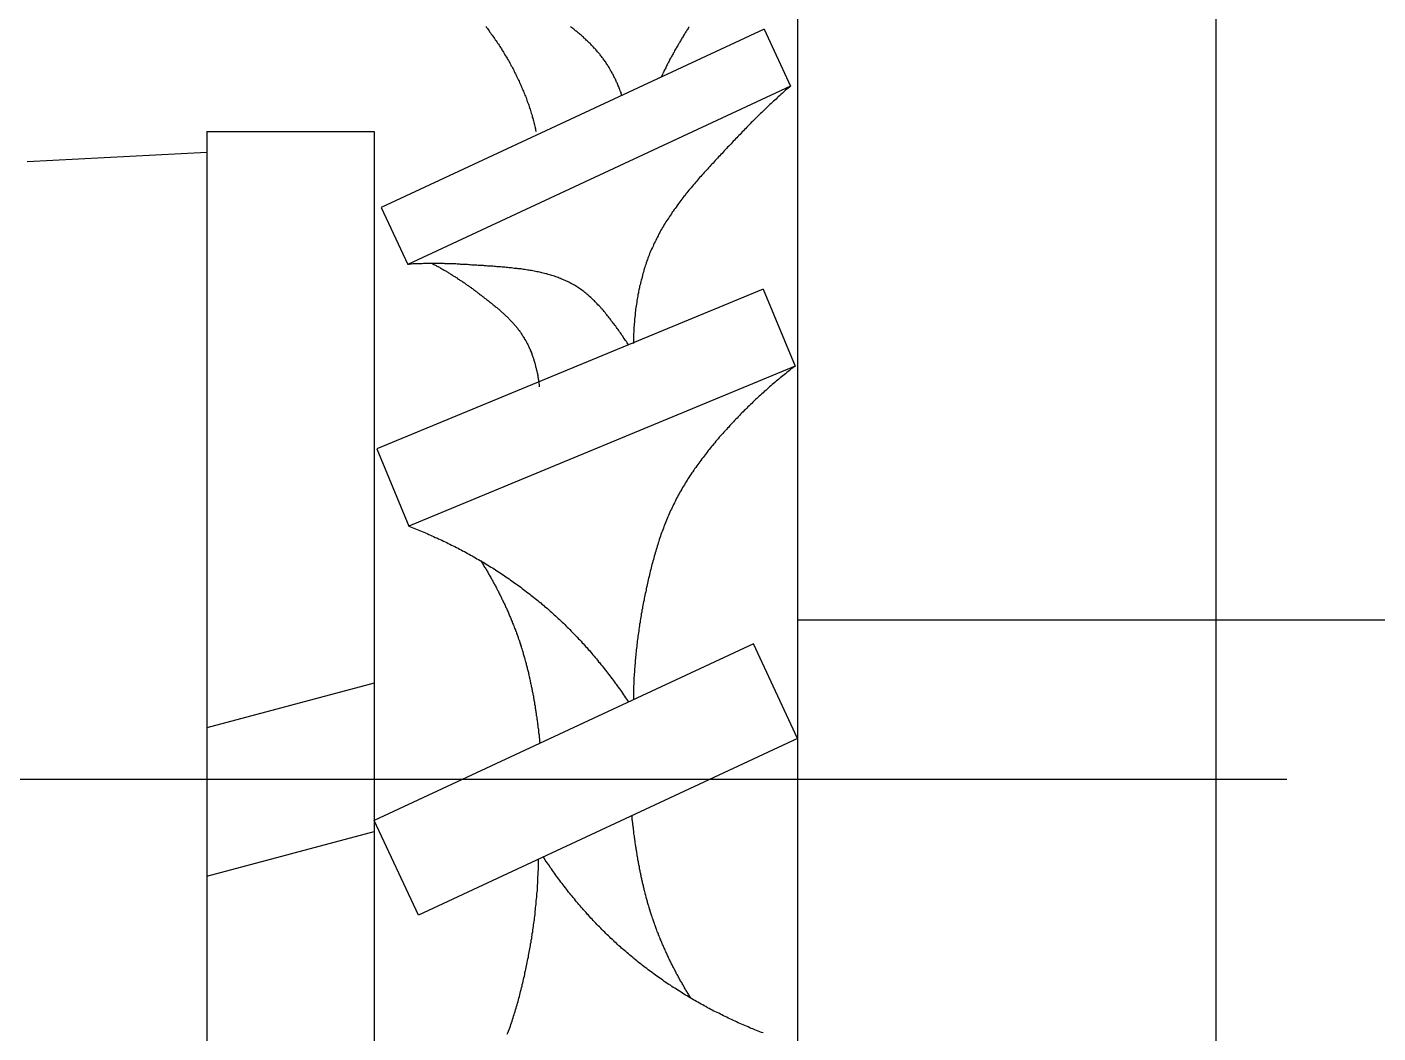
# Model space of a CAD drawing. Extents: x -613 to 599, y 141 to 558.
# Drawn here: x -441.46 to -435, y 352.35 to 357.16 of the extents above; entities that cross this region are included whole.
import ezdxf

# ---------------------------------------------------------------- set-up
doc = ezdxf.new("R2010")
doc.units = 0
doc.linetypes.add('CENTER', pattern=[12, 7.5, -1.5, 1.5, -1.5])
doc.linetypes.add('CONTINOUS', pattern=[0])
doc.layers.get('0').update_dxf_attribs({"linetype": 'CONTINUOUS'})
doc.layers.add('CENTER', color=1, linetype='CENTER')

msp = doc.modelspace()

# ---------------------------------------------------------------- linework, layer by layer
at = {"color": 7, "linetype": 'CONTINOUS'}
for p, q in [((-435.7728, 398.0611), (-435.7728, 338.5611)), ((-437.7728, 396.0611), (-437.7728, 340.5611)), ((-437.9331, 357.1511), (-439.7631, 356.2978)), ((-437.9331, 357.1511), (-437.8063, 356.8792)), ((-437.8063, 356.8792), (-439.6363, 356.0259)), ((-440.5967, 356.6611), (-439.7967, 356.6611)), ((-440.5967, 356.6611), (-440.5967, 350.4611)), ((-439.7967, 356.6611), (-439.7967, 350.4611)), ((-440.5967, 356.5611), (-441.4567, 356.516)), ((-440.5967, 356.5611), (-440.5967, 350.5611)), ((-439.7631, 356.2978), (-439.6363, 356.0259)), ((-437.9378, 355.9081), (-439.7847, 355.143)), ((-437.9378, 355.9081), (-437.7847, 355.5385)), ((-437.7847, 355.5385), (-439.6317, 354.7735)), ((-439.7847, 355.143), (-439.6317, 354.7735)), ((-437.7728, 354.325), (584.2273, 354.325)), ((-437.9841, 354.2103), (-439.7967, 353.365)), ((-437.7728, 353.7571), (-437.9841, 354.2103)), ((-439.7967, 354.023), (-440.5967, 353.8086)), ((-437.7728, 353.7571), (-439.5854, 352.9119)), ((-439.5854, 352.9119), (-439.7967, 353.365)), ((-440.5967, 353.0992), (-439.7967, 353.3136))]:
    msp.add_line(p, q, dxfattribs=at)
at = {"color": 7}
for points in [[(-439.264, 357.165, 0), (-439.26, 357.16, 0), (-439.256, 357.155, 0), (-439.252, 357.15, 0), (-439.248, 357.144, 0), (-439.245, 357.139, 0), (-439.241, 357.134, 0), (-439.237, 357.128, 0), (-439.233, 357.123, 0), (-439.229, 357.118, 0), (-439.225, 357.112, 0), (-439.222, 357.107, 0), (-439.218, 357.101, 0), (-439.214, 357.096, 0), (-439.211, 357.09, 0), (-439.207, 357.085, 0), (-439.203, 357.079, 0), (-439.2, 357.074, 0), (-439.196, 357.068, 0), (-439.193, 357.063, 0), (-439.189, 357.057, 0), (-439.186, 357.052, 0), (-439.182, 357.046, 0), (-439.179, 357.041, 0), (-439.175, 357.035, 0), (-439.172, 357.029, 0), (-439.169, 357.024, 0), (-439.165, 357.018, 0), (-439.162, 357.012, 0), (-439.159, 357.007, 0), (-439.155, 357.001, 0), (-439.152, 356.995, 0), (-439.149, 356.99, 0), (-439.146, 356.984, 0), (-439.143, 356.978, 0), (-439.139, 356.972, 0), (-439.136, 356.966, 0), (-439.133, 356.961, 0), (-439.13, 356.955, 0), (-439.127, 356.949, 0), (-439.124, 356.943, 0), (-439.121, 356.937, 0), (-439.118, 356.931, 0), (-439.116, 356.926, 0), (-439.113, 356.92, 0), (-439.11, 356.914, 0), (-439.107, 356.908, 0), (-439.104, 356.902, 0), (-439.102, 356.896, 0), (-439.099, 356.89, 0), (-439.096, 356.884, 0), (-439.094, 356.878, 0), (-439.091, 356.872, 0), (-439.089, 356.866, 0), (-439.086, 356.86, 0), (-439.083, 356.854, 0), (-439.081, 356.848, 0), (-439.079, 356.842, 0), (-439.076, 356.836, 0), (-439.074, 356.83, 0), (-439.071, 356.824, 0), (-439.069, 356.818, 0), (-439.067, 356.811, 0), (-439.065, 356.805, 0), (-439.062, 356.799, 0), (-439.06, 356.793, 0), (-439.058, 356.787, 0), (-439.056, 356.781, 0), (-439.054, 356.774, 0), (-439.052, 356.768, 0), (-439.05, 356.762, 0), (-439.048, 356.756, 0), (-439.046, 356.75, 0), (-439.044, 356.743, 0), (-439.042, 356.737, 0), (-439.041, 356.731, 0), (-439.039, 356.725, 0), (-439.037, 356.718, 0), (-439.035, 356.712, 0), (-439.034, 356.706, 0), (-439.032, 356.699, 0), (-439.031, 356.693, 0), (-439.029, 356.687, 0), (-439.027, 356.68, 0), (-439.026, 356.674, 0), (-439.025, 356.668, 0), (-439.023, 356.661, 0)], [(-438.613, 356.834, 0), (-438.614, 356.839, 0), (-438.616, 356.844, 0), (-438.617, 356.848, 0), (-438.619, 356.853, 0), (-438.621, 356.857, 0), (-438.623, 356.862, 0), (-438.624, 356.866, 0), (-438.626, 356.871, 0), (-438.628, 356.876, 0), (-438.63, 356.88, 0), (-438.632, 356.885, 0), (-438.634, 356.889, 0), (-438.636, 356.894, 0), (-438.638, 356.898, 0), (-438.64, 356.903, 0), (-438.642, 356.907, 0), (-438.644, 356.912, 0), (-438.646, 356.916, 0), (-438.648, 356.92, 0), (-438.651, 356.925, 0), (-438.653, 356.929, 0), (-438.655, 356.934, 0), (-438.657, 356.938, 0), (-438.66, 356.942, 0), (-438.662, 356.947, 0), (-438.665, 356.951, 0), (-438.667, 356.955, 0), (-438.669, 356.959, 0), (-438.672, 356.964, 0), (-438.674, 356.968, 0), (-438.677, 356.972, 0), (-438.68, 356.976, 0), (-438.682, 356.98, 0), (-438.685, 356.984, 0), (-438.688, 356.988, 0), (-438.69, 356.993, 0), (-438.693, 356.997, 0), (-438.696, 357.001, 0), (-438.699, 357.005, 0), (-438.702, 357.009, 0), (-438.704, 357.013, 0), (-438.707, 357.016, 0), (-438.71, 357.02, 0), (-438.713, 357.024, 0), (-438.716, 357.028, 0), (-438.719, 357.032, 0), (-438.723, 357.036, 0), (-438.726, 357.039, 0), (-438.729, 357.043, 0), (-438.732, 357.047, 0), (-438.735, 357.05, 0), (-438.738, 357.054, 0), (-438.742, 357.058, 0), (-438.745, 357.061, 0), (-438.748, 357.065, 0), (-438.752, 357.068, 0), (-438.755, 357.072, 0), (-438.758, 357.075, 0), (-438.762, 357.079, 0), (-438.765, 357.082, 0), (-438.769, 357.086, 0), (-438.772, 357.089, 0), (-438.776, 357.093, 0), (-438.779, 357.096, 0), (-438.783, 357.099, 0), (-438.787, 357.103, 0), (-438.79, 357.106, 0), (-438.794, 357.109, 0), (-438.797, 357.113, 0), (-438.801, 357.116, 0), (-438.805, 357.119, 0), (-438.808, 357.122, 0), (-438.812, 357.126, 0), (-438.816, 357.129, 0), (-438.82, 357.132, 0), (-438.824, 357.135, 0), (-438.827, 357.138, 0), (-438.831, 357.141, 0), (-438.835, 357.144, 0), (-438.839, 357.148, 0), (-438.843, 357.151, 0), (-438.847, 357.154, 0), (-438.85, 357.157, 0), (-438.854, 357.16, 0), (-438.858, 357.163, 0)], [(-438.291, 357.163, 0), (-438.294, 357.159, 0), (-438.296, 357.155, 0), (-438.299, 357.15, 0), (-438.302, 357.146, 0), (-438.304, 357.142, 0), (-438.307, 357.138, 0), (-438.31, 357.133, 0), (-438.312, 357.129, 0), (-438.315, 357.125, 0), (-438.318, 357.121, 0), (-438.32, 357.116, 0), (-438.323, 357.112, 0), (-438.326, 357.108, 0), (-438.328, 357.103, 0), (-438.331, 357.099, 0), (-438.333, 357.095, 0), (-438.336, 357.09, 0), (-438.338, 357.086, 0), (-438.341, 357.082, 0), (-438.344, 357.077, 0), (-438.346, 357.073, 0), (-438.349, 357.069, 0), (-438.351, 357.064, 0), (-438.354, 357.06, 0), (-438.356, 357.056, 0), (-438.359, 357.051, 0), (-438.361, 357.047, 0), (-438.363, 357.042, 0), (-438.366, 357.038, 0), (-438.368, 357.034, 0), (-438.371, 357.029, 0), (-438.373, 357.025, 0), (-438.376, 357.02, 0), (-438.378, 357.016, 0), (-438.38, 357.012, 0), (-438.383, 357.007, 0), (-438.385, 357.003, 0), (-438.387, 356.998, 0), (-438.39, 356.994, 0), (-438.392, 356.989, 0), (-438.394, 356.985, 0), (-438.397, 356.98, 0), (-438.399, 356.976, 0), (-438.401, 356.971, 0), (-438.403, 356.967, 0), (-438.406, 356.962, 0), (-438.408, 356.958, 0), (-438.41, 356.953, 0), (-438.412, 356.949, 0), (-438.414, 356.944, 0), (-438.417, 356.94, 0), (-438.419, 356.935, 0), (-438.421, 356.931, 0), (-438.423, 356.926, 0), (-438.425, 356.922, 0)], [(-437.806, 356.879, 0), (-437.812, 356.874, 0), (-437.818, 356.869, 0), (-437.824, 356.864, 0), (-437.83, 356.859, 0), (-437.836, 356.854, 0), (-437.842, 356.849, 0), (-437.847, 356.843, 0), (-437.853, 356.838, 0), (-437.859, 356.833, 0), (-437.865, 356.828, 0), (-437.871, 356.823, 0), (-437.876, 356.817, 0), (-437.882, 356.812, 0), (-437.888, 356.807, 0), (-437.893, 356.802, 0), (-437.899, 356.796, 0), (-437.905, 356.791, 0), (-437.91, 356.786, 0), (-437.916, 356.78, 0), (-437.922, 356.775, 0), (-437.927, 356.77, 0), (-437.933, 356.764, 0), (-437.938, 356.759, 0), (-437.944, 356.753, 0), (-437.95, 356.748, 0), (-437.955, 356.743, 0), (-437.961, 356.737, 0), (-437.966, 356.732, 0), (-437.972, 356.726, 0), (-437.977, 356.721, 0), (-437.983, 356.715, 0), (-437.988, 356.71, 0), (-437.994, 356.704, 0), (-437.999, 356.699, 0), (-438.005, 356.693, 0), (-438.01, 356.688, 0), (-438.016, 356.682, 0), (-438.021, 356.676, 0), (-438.027, 356.671, 0), (-438.032, 356.665, 0), (-438.037, 356.66, 0), (-438.043, 356.654, 0), (-438.048, 356.648, 0), (-438.054, 356.643, 0), (-438.059, 356.637, 0), (-438.064, 356.631, 0), (-438.07, 356.626, 0), (-438.075, 356.62, 0), (-438.081, 356.615, 0), (-438.086, 356.609, 0), (-438.091, 356.603, 0), (-438.097, 356.597, 0), (-438.102, 356.592, 0), (-438.108, 356.586, 0), (-438.113, 356.58, 0), (-438.118, 356.575, 0), (-438.124, 356.569, 0), (-438.129, 356.563, 0), (-438.134, 356.557, 0), (-438.14, 356.552, 0), (-438.145, 356.546, 0), (-438.151, 356.54, 0), (-438.156, 356.534, 0), (-438.161, 356.529, 0), (-438.167, 356.523, 0), (-438.172, 356.517, 0), (-438.177, 356.511, 0), (-438.183, 356.505, 0), (-438.188, 356.5, 0), (-438.193, 356.494, 0), (-438.199, 356.488, 0), (-438.204, 356.482, 0), (-438.209, 356.476, 0), (-438.215, 356.47, 0), (-438.22, 356.465, 0), (-438.225, 356.459, 0), (-438.23, 356.453, 0), (-438.236, 356.447, 0), (-438.241, 356.441, 0), (-438.246, 356.435, 0), (-438.251, 356.429, 0), (-438.256, 356.423, 0), (-438.261, 356.417, 0), (-438.266, 356.411, 0), (-438.272, 356.405, 0), (-438.277, 356.399, 0), (-438.282, 356.393, 0), (-438.287, 356.387, 0), (-438.292, 356.381, 0), (-438.297, 356.375, 0), (-438.302, 356.369, 0), (-438.307, 356.363, 0), (-438.311, 356.356, 0), (-438.316, 356.35, 0), (-438.321, 356.344, 0), (-438.326, 356.338, 0), (-438.331, 356.332, 0), (-438.335, 356.325, 0), (-438.34, 356.319, 0), (-438.345, 356.313, 0), (-438.349, 356.307, 0), (-438.354, 356.3, 0), (-438.358, 356.294, 0), (-438.363, 356.288, 0), (-438.367, 356.281, 0), (-438.372, 356.275, 0), (-438.376, 356.268, 0), (-438.381, 356.262, 0), (-438.385, 356.255, 0), (-438.389, 356.249, 0), (-438.393, 356.242, 0), (-438.398, 356.236, 0), (-438.402, 356.229, 0), (-438.406, 356.223, 0), (-438.41, 356.216, 0), (-438.414, 356.209, 0), (-438.418, 356.203, 0), (-438.422, 356.196, 0), (-438.426, 356.189, 0), (-438.429, 356.183, 0), (-438.433, 356.176, 0), (-438.437, 356.169, 0), (-438.44, 356.162, 0), (-438.444, 356.155, 0), (-438.448, 356.148, 0), (-438.451, 356.141, 0), (-438.454, 356.134, 0), (-438.458, 356.127, 0), (-438.461, 356.12, 0), (-438.464, 356.113, 0), (-438.467, 356.106, 0), (-438.471, 356.099, 0), (-438.474, 356.092, 0), (-438.477, 356.085, 0), (-438.48, 356.078, 0), (-438.482, 356.07, 0), (-438.485, 356.063, 0), (-438.488, 356.056, 0), (-438.491, 356.049, 0), (-438.493, 356.041, 0), (-438.496, 356.034, 0), (-438.498, 356.026, 0), (-438.501, 356.019, 0), (-438.503, 356.012, 0), (-438.506, 356.004, 0), (-438.508, 355.997, 0), (-438.51, 355.989, 0), (-438.512, 355.982, 0), (-438.514, 355.974, 0), (-438.516, 355.966, 0), (-438.518, 355.959, 0), (-438.52, 355.951, 0), (-438.522, 355.944, 0), (-438.524, 355.936, 0), (-438.526, 355.928, 0), (-438.528, 355.921, 0), (-438.529, 355.913, 0), (-438.531, 355.905, 0), (-438.533, 355.898, 0), (-438.534, 355.89, 0), (-438.536, 355.882, 0), (-438.537, 355.874, 0), (-438.538, 355.867, 0), (-438.54, 355.859, 0), (-438.541, 355.851, 0), (-438.542, 355.843, 0), (-438.543, 355.835, 0), (-438.545, 355.828, 0), (-438.546, 355.82, 0), (-438.547, 355.812, 0), (-438.548, 355.804, 0), (-438.549, 355.796, 0), (-438.549, 355.789, 0), (-438.55, 355.781, 0), (-438.551, 355.773, 0), (-438.552, 355.765, 0), (-438.553, 355.757, 0), (-438.553, 355.749, 0), (-438.554, 355.742, 0), (-438.554, 355.734, 0), (-438.555, 355.726, 0), (-438.555, 355.718, 0), (-438.556, 355.71, 0), (-438.556, 355.702, 0), (-438.557, 355.695, 0), (-438.557, 355.687, 0), (-438.557, 355.679, 0), (-438.557, 355.671, 0), (-438.558, 355.663, 0), (-438.558, 355.655, 0), (-438.558, 355.648, 0)], [(-438.581, 355.641, 0), (-438.584, 355.646, 0), (-438.588, 355.651, 0), (-438.591, 355.657, 0), (-438.595, 355.662, 0), (-438.599, 355.667, 0), (-438.602, 355.672, 0), (-438.606, 355.677, 0), (-438.609, 355.683, 0), (-438.613, 355.688, 0), (-438.617, 355.693, 0), (-438.62, 355.698, 0), (-438.624, 355.704, 0), (-438.628, 355.709, 0), (-438.631, 355.714, 0), (-438.635, 355.719, 0), (-438.639, 355.724, 0), (-438.642, 355.73, 0), (-438.646, 355.735, 0), (-438.65, 355.74, 0), (-438.654, 355.745, 0), (-438.658, 355.75, 0), (-438.662, 355.755, 0), (-438.665, 355.76, 0), (-438.669, 355.765, 0), (-438.673, 355.77, 0), (-438.677, 355.775, 0), (-438.681, 355.78, 0), (-438.685, 355.785, 0), (-438.689, 355.79, 0), (-438.693, 355.795, 0), (-438.697, 355.8, 0), (-438.701, 355.805, 0), (-438.706, 355.81, 0), (-438.71, 355.814, 0), (-438.714, 355.819, 0), (-438.718, 355.824, 0), (-438.722, 355.828, 0), (-438.727, 355.833, 0), (-438.731, 355.838, 0), (-438.735, 355.842, 0), (-438.74, 355.847, 0), (-438.744, 355.851, 0), (-438.749, 355.855, 0), (-438.753, 355.86, 0), (-438.758, 355.864, 0), (-438.762, 355.868, 0), (-438.767, 355.872, 0), (-438.771, 355.876, 0), (-438.776, 355.88, 0), (-438.781, 355.884, 0), (-438.785, 355.888, 0), (-438.79, 355.892, 0), (-438.795, 355.896, 0), (-438.8, 355.899, 0), (-438.805, 355.903, 0), (-438.81, 355.907, 0), (-438.815, 355.91, 0), (-438.82, 355.914, 0), (-438.825, 355.917, 0), (-438.83, 355.92, 0), (-438.835, 355.923, 0), (-438.84, 355.926, 0), (-438.846, 355.929, 0), (-438.851, 355.932, 0), (-438.856, 355.935, 0), (-438.862, 355.938, 0), (-438.867, 355.941, 0), (-438.873, 355.944, 0), (-438.878, 355.946, 0), (-438.884, 355.949, 0), (-438.889, 355.951, 0), (-438.895, 355.954, 0), (-438.901, 355.956, 0), (-438.906, 355.958, 0), (-438.912, 355.96, 0), (-438.918, 355.963, 0), (-438.923, 355.965, 0), (-438.929, 355.967, 0), (-438.935, 355.969, 0), (-438.941, 355.971, 0), (-438.947, 355.973, 0), (-438.953, 355.974, 0), (-438.959, 355.976, 0), (-438.965, 355.978, 0), (-438.971, 355.98, 0), (-438.977, 355.981, 0), (-438.983, 355.983, 0), (-438.989, 355.984, 0), (-438.995, 355.986, 0), (-439.001, 355.987, 0), (-439.007, 355.988, 0), (-439.013, 355.99, 0), (-439.02, 355.991, 0), (-439.026, 355.992, 0), (-439.032, 355.994, 0), (-439.038, 355.995, 0), (-439.045, 355.996, 0), (-439.051, 355.997, 0), (-439.057, 355.998, 0), (-439.063, 355.999, 0), (-439.07, 356, 0), (-439.076, 356.001, 0), (-439.083, 356.002, 0), (-439.089, 356.003, 0), (-439.095, 356.004, 0), (-439.102, 356.004, 0), (-439.108, 356.005, 0), (-439.114, 356.006, 0), (-439.121, 356.007, 0), (-439.127, 356.007, 0), (-439.134, 356.008, 0), (-439.14, 356.009, 0), (-439.147, 356.01, 0), (-439.153, 356.01, 0), (-439.159, 356.011, 0), (-439.166, 356.011, 0), (-439.172, 356.012, 0), (-439.179, 356.012, 0), (-439.185, 356.013, 0), (-439.192, 356.014, 0), (-439.198, 356.014, 0), (-439.204, 356.015, 0), (-439.211, 356.015, 0), (-439.217, 356.016, 0), (-439.224, 356.016, 0), (-439.23, 356.017, 0), (-439.237, 356.017, 0), (-439.243, 356.017, 0), (-439.249, 356.018, 0), (-439.256, 356.018, 0), (-439.262, 356.019, 0), (-439.269, 356.019, 0), (-439.275, 356.02, 0), (-439.281, 356.02, 0), (-439.288, 356.021, 0), (-439.294, 356.021, 0), (-439.3, 356.021, 0), (-439.307, 356.022, 0), (-439.313, 356.022, 0), (-439.319, 356.023, 0), (-439.326, 356.023, 0), (-439.332, 356.023, 0), (-439.338, 356.024, 0), (-439.344, 356.024, 0), (-439.351, 356.025, 0), (-439.357, 356.025, 0), (-439.363, 356.025, 0), (-439.37, 356.026, 0), (-439.376, 356.026, 0), (-439.382, 356.026, 0), (-439.388, 356.027, 0), (-439.395, 356.027, 0), (-439.401, 356.027, 0), (-439.407, 356.028, 0), (-439.413, 356.028, 0), (-439.419, 356.028, 0), (-439.426, 356.028, 0), (-439.432, 356.029, 0), (-439.438, 356.029, 0), (-439.444, 356.029, 0), (-439.45, 356.029, 0), (-439.457, 356.029, 0), (-439.463, 356.03, 0), (-439.469, 356.03, 0), (-439.475, 356.03, 0), (-439.481, 356.03, 0), (-439.488, 356.03, 0), (-439.494, 356.03, 0), (-439.5, 356.03, 0), (-439.506, 356.03, 0), (-439.512, 356.03, 0), (-439.519, 356.03, 0), (-439.525, 356.03, 0), (-439.531, 356.03, 0), (-439.537, 356.03, 0), (-439.543, 356.03, 0), (-439.55, 356.03, 0), (-439.556, 356.03, 0), (-439.562, 356.03, 0), (-439.568, 356.029, 0), (-439.574, 356.029, 0), (-439.58, 356.029, 0), (-439.587, 356.029, 0), (-439.593, 356.028, 0), (-439.599, 356.028, 0), (-439.605, 356.028, 0), (-439.611, 356.028, 0), (-439.618, 356.027, 0), (-439.624, 356.027, 0), (-439.63, 356.026, 0), (-439.636, 356.026, 0)], [(-439.523, 356.032, 0), (-439.519, 356.03, 0), (-439.516, 356.028, 0), (-439.512, 356.026, 0), (-439.508, 356.024, 0), (-439.504, 356.022, 0), (-439.5, 356.02, 0), (-439.497, 356.018, 0), (-439.493, 356.016, 0), (-439.489, 356.014, 0), (-439.485, 356.012, 0), (-439.482, 356.01, 0), (-439.478, 356.008, 0), (-439.474, 356.005, 0), (-439.471, 356.003, 0), (-439.467, 356.001, 0), (-439.463, 355.999, 0), (-439.459, 355.997, 0), (-439.456, 355.995, 0), (-439.452, 355.993, 0), (-439.448, 355.99, 0), (-439.445, 355.988, 0), (-439.441, 355.986, 0), (-439.437, 355.984, 0), (-439.434, 355.981, 0), (-439.43, 355.979, 0), (-439.427, 355.977, 0), (-439.423, 355.975, 0), (-439.419, 355.972, 0), (-439.416, 355.97, 0), (-439.412, 355.968, 0), (-439.409, 355.965, 0), (-439.405, 355.963, 0), (-439.401, 355.961, 0), (-439.398, 355.958, 0), (-439.394, 355.956, 0), (-439.391, 355.954, 0), (-439.387, 355.951, 0), (-439.384, 355.949, 0), (-439.38, 355.947, 0), (-439.376, 355.944, 0), (-439.373, 355.942, 0), (-439.369, 355.939, 0), (-439.366, 355.937, 0), (-439.362, 355.934, 0), (-439.359, 355.932, 0), (-439.355, 355.93, 0), (-439.352, 355.927, 0), (-439.348, 355.925, 0), (-439.345, 355.922, 0), (-439.341, 355.92, 0), (-439.338, 355.917, 0), (-439.334, 355.915, 0), (-439.331, 355.912, 0), (-439.327, 355.91, 0), (-439.324, 355.907, 0), (-439.32, 355.904, 0), (-439.317, 355.902, 0), (-439.313, 355.899, 0), (-439.31, 355.897, 0), (-439.306, 355.894, 0), (-439.303, 355.892, 0), (-439.3, 355.889, 0), (-439.296, 355.886, 0), (-439.293, 355.884, 0), (-439.289, 355.881, 0), (-439.286, 355.879, 0), (-439.282, 355.876, 0), (-439.279, 355.873, 0), (-439.275, 355.871, 0), (-439.272, 355.868, 0), (-439.269, 355.865, 0), (-439.265, 355.863, 0), (-439.262, 355.86, 0), (-439.258, 355.857, 0), (-439.255, 355.855, 0), (-439.251, 355.852, 0), (-439.248, 355.849, 0), (-439.245, 355.847, 0), (-439.241, 355.844, 0), (-439.238, 355.841, 0), (-439.234, 355.839, 0), (-439.231, 355.836, 0), (-439.228, 355.833, 0), (-439.224, 355.83, 0), (-439.221, 355.828, 0), (-439.218, 355.825, 0), (-439.214, 355.822, 0), (-439.211, 355.819, 0), (-439.208, 355.816, 0), (-439.204, 355.814, 0), (-439.201, 355.811, 0), (-439.198, 355.808, 0), (-439.195, 355.805, 0), (-439.191, 355.802, 0), (-439.188, 355.799, 0), (-439.185, 355.796, 0), (-439.182, 355.794, 0), (-439.178, 355.791, 0), (-439.175, 355.788, 0), (-439.172, 355.785, 0), (-439.169, 355.782, 0), (-439.166, 355.779, 0), (-439.163, 355.776, 0), (-439.16, 355.773, 0), (-439.157, 355.77, 0), (-439.154, 355.767, 0), (-439.151, 355.764, 0), (-439.148, 355.761, 0), (-439.145, 355.757, 0), (-439.142, 355.754, 0), (-439.139, 355.751, 0), (-439.136, 355.748, 0), (-439.133, 355.745, 0), (-439.13, 355.742, 0), (-439.127, 355.738, 0), (-439.125, 355.735, 0), (-439.122, 355.732, 0), (-439.119, 355.729, 0), (-439.116, 355.725, 0), (-439.114, 355.722, 0), (-439.111, 355.719, 0), (-439.109, 355.715, 0), (-439.106, 355.712, 0), (-439.103, 355.709, 0), (-439.101, 355.705, 0), (-439.098, 355.702, 0), (-439.096, 355.698, 0), (-439.094, 355.695, 0), (-439.091, 355.691, 0), (-439.089, 355.688, 0), (-439.086, 355.684, 0), (-439.084, 355.68, 0), (-439.082, 355.677, 0), (-439.08, 355.673, 0), (-439.078, 355.669, 0), (-439.075, 355.666, 0), (-439.073, 355.662, 0), (-439.071, 355.658, 0), (-439.069, 355.654, 0), (-439.067, 355.651, 0), (-439.065, 355.647, 0), (-439.063, 355.643, 0), (-439.061, 355.639, 0), (-439.06, 355.635, 0), (-439.058, 355.631, 0), (-439.056, 355.627, 0), (-439.054, 355.624, 0), (-439.052, 355.62, 0), (-439.051, 355.616, 0), (-439.049, 355.612, 0), (-439.047, 355.608, 0), (-439.046, 355.604, 0), (-439.044, 355.6, 0), (-439.043, 355.596, 0), (-439.041, 355.591, 0), (-439.04, 355.587, 0), (-439.038, 355.583, 0), (-439.037, 355.579, 0), (-439.036, 355.575, 0), (-439.034, 355.571, 0), (-439.033, 355.567, 0), (-439.032, 355.563, 0), (-439.03, 355.558, 0), (-439.029, 355.554, 0), (-439.028, 355.55, 0), (-439.027, 355.546, 0), (-439.026, 355.542, 0), (-439.025, 355.537, 0), (-439.024, 355.533, 0), (-439.023, 355.529, 0), (-439.022, 355.525, 0), (-439.021, 355.521, 0), (-439.02, 355.516, 0), (-439.019, 355.512, 0), (-439.018, 355.508, 0), (-439.017, 355.504, 0), (-439.016, 355.499, 0), (-439.015, 355.495, 0), (-439.015, 355.491, 0), (-439.014, 355.487, 0), (-439.013, 355.482, 0), (-439.013, 355.478, 0), (-439.012, 355.474, 0), (-439.011, 355.469, 0), (-439.011, 355.465, 0), (-439.01, 355.461, 0), (-439.01, 355.457, 0), (-439.009, 355.452, 0), (-439.009, 355.448, 0), (-439.008, 355.444, 0), (-439.008, 355.44, 0)], [(-437.785, 355.539, 0), (-437.791, 355.534, 0), (-437.798, 355.529, 0), (-437.805, 355.524, 0), (-437.811, 355.519, 0), (-437.818, 355.513, 0), (-437.824, 355.508, 0), (-437.831, 355.503, 0), (-437.837, 355.498, 0), (-437.844, 355.493, 0), (-437.85, 355.488, 0), (-437.856, 355.483, 0), (-437.863, 355.477, 0), (-437.869, 355.472, 0), (-437.875, 355.467, 0), (-437.882, 355.461, 0), (-437.888, 355.456, 0), (-437.894, 355.451, 0), (-437.901, 355.445, 0), (-437.907, 355.44, 0), (-437.913, 355.434, 0), (-437.919, 355.429, 0), (-437.925, 355.423, 0), (-437.932, 355.418, 0), (-437.938, 355.412, 0), (-437.944, 355.407, 0), (-437.95, 355.401, 0), (-437.956, 355.396, 0), (-437.962, 355.39, 0), (-437.968, 355.384, 0), (-437.974, 355.379, 0), (-437.98, 355.373, 0), (-437.986, 355.367, 0), (-437.992, 355.361, 0), (-437.998, 355.356, 0), (-438.004, 355.35, 0), (-438.01, 355.344, 0), (-438.016, 355.338, 0), (-438.022, 355.332, 0), (-438.028, 355.327, 0), (-438.033, 355.321, 0), (-438.039, 355.315, 0), (-438.045, 355.309, 0), (-438.051, 355.303, 0), (-438.057, 355.297, 0), (-438.062, 355.291, 0), (-438.068, 355.285, 0), (-438.074, 355.279, 0), (-438.08, 355.273, 0), (-438.085, 355.267, 0), (-438.091, 355.261, 0), (-438.097, 355.255, 0), (-438.102, 355.248, 0), (-438.108, 355.242, 0), (-438.113, 355.236, 0), (-438.119, 355.23, 0), (-438.125, 355.224, 0), (-438.13, 355.217, 0), (-438.136, 355.211, 0), (-438.141, 355.205, 0), (-438.147, 355.199, 0), (-438.152, 355.192, 0), (-438.157, 355.186, 0), (-438.163, 355.18, 0), (-438.168, 355.173, 0), (-438.174, 355.167, 0), (-438.179, 355.16, 0), (-438.184, 355.154, 0), (-438.189, 355.148, 0), (-438.195, 355.141, 0), (-438.2, 355.135, 0), (-438.205, 355.128, 0), (-438.21, 355.122, 0), (-438.215, 355.115, 0), (-438.22, 355.108, 0), (-438.225, 355.102, 0), (-438.23, 355.095, 0), (-438.235, 355.088, 0), (-438.24, 355.082, 0), (-438.245, 355.075, 0), (-438.25, 355.068, 0), (-438.255, 355.062, 0), (-438.26, 355.055, 0), (-438.265, 355.048, 0), (-438.269, 355.041, 0), (-438.274, 355.034, 0), (-438.279, 355.028, 0), (-438.283, 355.021, 0), (-438.288, 355.014, 0), (-438.292, 355.007, 0), (-438.297, 355, 0), (-438.301, 354.993, 0), (-438.306, 354.986, 0), (-438.31, 354.979, 0), (-438.314, 354.972, 0), (-438.318, 354.965, 0), (-438.323, 354.958, 0), (-438.327, 354.95, 0), (-438.331, 354.943, 0), (-438.335, 354.936, 0), (-438.339, 354.929, 0), (-438.343, 354.922, 0), (-438.347, 354.914, 0), (-438.351, 354.907, 0), (-438.355, 354.9, 0), (-438.358, 354.892, 0), (-438.362, 354.885, 0), (-438.366, 354.878, 0), (-438.369, 354.87, 0), (-438.373, 354.863, 0), (-438.376, 354.855, 0), (-438.38, 354.848, 0), (-438.383, 354.84, 0), (-438.387, 354.833, 0), (-438.39, 354.825, 0), (-438.393, 354.818, 0), (-438.396, 354.81, 0), (-438.399, 354.802, 0), (-438.403, 354.795, 0), (-438.406, 354.787, 0), (-438.409, 354.779, 0), (-438.412, 354.772, 0), (-438.414, 354.764, 0), (-438.417, 354.756, 0), (-438.42, 354.748, 0), (-438.423, 354.741, 0), (-438.426, 354.733, 0), (-438.428, 354.725, 0), (-438.431, 354.717, 0), (-438.434, 354.709, 0), (-438.436, 354.701, 0), (-438.439, 354.694, 0), (-438.441, 354.686, 0), (-438.444, 354.678, 0), (-438.446, 354.67, 0), (-438.449, 354.662, 0), (-438.451, 354.654, 0), (-438.453, 354.646, 0), (-438.456, 354.638, 0), (-438.458, 354.63, 0), (-438.46, 354.622, 0), (-438.462, 354.614, 0), (-438.465, 354.606, 0), (-438.467, 354.598, 0), (-438.469, 354.59, 0), (-438.471, 354.582, 0), (-438.473, 354.574, 0), (-438.475, 354.566, 0), (-438.477, 354.558, 0), (-438.479, 354.549, 0), (-438.481, 354.541, 0), (-438.483, 354.533, 0), (-438.485, 354.525, 0), (-438.487, 354.517, 0), (-438.488, 354.509, 0), (-438.49, 354.501, 0), (-438.492, 354.493, 0), (-438.494, 354.485, 0), (-438.496, 354.476, 0), (-438.497, 354.468, 0), (-438.499, 354.46, 0), (-438.501, 354.452, 0), (-438.503, 354.444, 0), (-438.504, 354.436, 0), (-438.506, 354.428, 0), (-438.507, 354.419, 0), (-438.509, 354.411, 0), (-438.511, 354.403, 0), (-438.512, 354.395, 0), (-438.514, 354.387, 0), (-438.515, 354.379, 0), (-438.517, 354.371, 0), (-438.518, 354.362, 0), (-438.52, 354.354, 0), (-438.521, 354.346, 0), (-438.522, 354.338, 0), (-438.524, 354.33, 0), (-438.525, 354.321, 0), (-438.526, 354.313, 0), (-438.528, 354.305, 0), (-438.529, 354.297, 0), (-438.53, 354.289, 0), (-438.531, 354.28, 0), (-438.532, 354.272, 0), (-438.534, 354.264, 0), (-438.535, 354.256, 0), (-438.536, 354.248, 0), (-438.537, 354.239, 0), (-438.538, 354.231, 0), (-438.539, 354.223, 0), (-438.54, 354.215, 0), (-438.541, 354.207, 0), (-438.542, 354.198, 0), (-438.543, 354.19, 0), (-438.544, 354.182, 0), (-438.545, 354.174, 0), (-438.546, 354.165, 0), (-438.546, 354.157, 0), (-438.547, 354.149, 0), (-438.548, 354.141, 0), (-438.549, 354.132, 0), (-438.549, 354.124, 0), (-438.55, 354.116, 0), (-438.551, 354.108, 0), (-438.551, 354.1, 0), (-438.552, 354.091, 0), (-438.553, 354.083, 0), (-438.553, 354.075, 0), (-438.554, 354.067, 0), (-438.554, 354.058, 0), (-438.555, 354.05, 0), (-438.555, 354.042, 0), (-438.555, 354.034, 0), (-438.556, 354.025, 0), (-438.556, 354.017, 0), (-438.557, 354.009, 0), (-438.557, 354, 0), (-438.557, 353.992, 0), (-438.557, 353.984, 0), (-438.558, 353.976, 0), (-438.558, 353.967, 0), (-438.558, 353.959, 0), (-438.558, 353.951, 0), (-438.558, 353.943, 0)], [(-439.632, 354.773, 0), (-439.624, 354.77, 0), (-439.616, 354.767, 0), (-439.608, 354.764, 0), (-439.6, 354.761, 0), (-439.592, 354.758, 0), (-439.584, 354.754, 0), (-439.576, 354.751, 0), (-439.568, 354.748, 0), (-439.56, 354.745, 0), (-439.552, 354.741, 0), (-439.544, 354.738, 0), (-439.536, 354.734, 0), (-439.528, 354.731, 0), (-439.521, 354.727, 0), (-439.513, 354.724, 0), (-439.505, 354.72, 0), (-439.497, 354.717, 0), (-439.489, 354.713, 0), (-439.481, 354.71, 0), (-439.474, 354.706, 0), (-439.466, 354.702, 0), (-439.458, 354.699, 0), (-439.45, 354.695, 0), (-439.443, 354.691, 0), (-439.435, 354.687, 0), (-439.427, 354.683, 0), (-439.419, 354.68, 0), (-439.412, 354.676, 0), (-439.404, 354.672, 0), (-439.396, 354.668, 0), (-439.389, 354.664, 0), (-439.381, 354.66, 0), (-439.374, 354.656, 0), (-439.366, 354.652, 0), (-439.358, 354.648, 0), (-439.351, 354.643, 0), (-439.343, 354.639, 0), (-439.336, 354.635, 0), (-439.328, 354.631, 0), (-439.321, 354.627, 0), (-439.313, 354.622, 0), (-439.306, 354.618, 0), (-439.298, 354.614, 0), (-439.291, 354.609, 0), (-439.283, 354.605, 0), (-439.276, 354.601, 0), (-439.268, 354.596, 0), (-439.261, 354.592, 0), (-439.254, 354.587, 0), (-439.246, 354.583, 0), (-439.239, 354.578, 0), (-439.232, 354.574, 0), (-439.224, 354.569, 0), (-439.217, 354.564, 0), (-439.21, 354.56, 0), (-439.203, 354.555, 0), (-439.195, 354.55, 0), (-439.188, 354.545, 0), (-439.181, 354.541, 0), (-439.174, 354.536, 0), (-439.167, 354.531, 0), (-439.16, 354.526, 0), (-439.152, 354.521, 0), (-439.145, 354.516, 0), (-439.138, 354.511, 0), (-439.131, 354.506, 0), (-439.124, 354.501, 0), (-439.117, 354.496, 0), (-439.11, 354.491, 0), (-439.103, 354.486, 0), (-439.096, 354.481, 0), (-439.089, 354.476, 0), (-439.083, 354.471, 0), (-439.076, 354.466, 0), (-439.069, 354.46, 0), (-439.062, 354.455, 0), (-439.055, 354.45, 0), (-439.048, 354.444, 0), (-439.042, 354.439, 0), (-439.035, 354.434, 0), (-439.028, 354.428, 0), (-439.021, 354.423, 0), (-439.015, 354.418, 0), (-439.008, 354.412, 0), (-439.001, 354.407, 0), (-438.995, 354.401, 0), (-438.988, 354.395, 0), (-438.982, 354.39, 0), (-438.975, 354.384, 0), (-438.969, 354.379, 0), (-438.962, 354.373, 0), (-438.956, 354.367, 0), (-438.949, 354.362, 0), (-438.943, 354.356, 0), (-438.936, 354.35, 0), (-438.93, 354.344, 0), (-438.924, 354.338, 0), (-438.917, 354.332, 0), (-438.911, 354.327, 0), (-438.905, 354.321, 0), (-438.899, 354.315, 0), (-438.892, 354.309, 0), (-438.886, 354.303, 0), (-438.88, 354.297, 0), (-438.874, 354.291, 0), (-438.868, 354.285, 0), (-438.862, 354.279, 0), (-438.856, 354.272, 0), (-438.85, 354.266, 0), (-438.844, 354.26, 0), (-438.838, 354.254, 0), (-438.832, 354.248, 0), (-438.826, 354.242, 0), (-438.82, 354.235, 0), (-438.814, 354.229, 0), (-438.808, 354.223, 0), (-438.802, 354.216, 0), (-438.797, 354.21, 0), (-438.791, 354.204, 0), (-438.785, 354.197, 0), (-438.779, 354.191, 0), (-438.774, 354.184, 0), (-438.768, 354.178, 0), (-438.762, 354.171, 0), (-438.757, 354.165, 0), (-438.751, 354.158, 0), (-438.746, 354.152, 0), (-438.74, 354.145, 0), (-438.734, 354.139, 0), (-438.729, 354.132, 0), (-438.724, 354.125, 0), (-438.718, 354.119, 0), (-438.713, 354.112, 0), (-438.707, 354.105, 0), (-438.702, 354.099, 0), (-438.697, 354.092, 0), (-438.691, 354.085, 0), (-438.686, 354.078, 0), (-438.681, 354.072, 0), (-438.676, 354.065, 0), (-438.67, 354.058, 0), (-438.665, 354.051, 0), (-438.66, 354.044, 0), (-438.655, 354.037, 0), (-438.65, 354.03, 0), (-438.645, 354.023, 0), (-438.64, 354.017, 0), (-438.635, 354.01, 0), (-438.63, 354.003, 0), (-438.625, 353.996, 0), (-438.62, 353.989, 0), (-438.615, 353.982, 0), (-438.61, 353.974, 0), (-438.605, 353.967, 0), (-438.6, 353.96, 0), (-438.596, 353.953, 0), (-438.591, 353.946, 0), (-438.586, 353.939, 0), (-438.581, 353.932, 0)], [(-439.287, 354.607, 0), (-439.284, 354.603, 0), (-439.282, 354.599, 0), (-439.279, 354.595, 0), (-439.277, 354.591, 0), (-439.274, 354.587, 0), (-439.272, 354.583, 0), (-439.269, 354.578, 0), (-439.267, 354.574, 0), (-439.264, 354.57, 0), (-439.262, 354.566, 0), (-439.259, 354.562, 0), (-439.257, 354.558, 0), (-439.254, 354.553, 0), (-439.252, 354.549, 0), (-439.25, 354.545, 0), (-439.247, 354.541, 0), (-439.245, 354.537, 0), (-439.242, 354.532, 0), (-439.24, 354.528, 0), (-439.238, 354.524, 0), (-439.235, 354.52, 0), (-439.233, 354.515, 0), (-439.23, 354.511, 0), (-439.228, 354.507, 0), (-439.226, 354.503, 0), (-439.224, 354.498, 0), (-439.221, 354.494, 0), (-439.219, 354.49, 0), (-439.217, 354.486, 0), (-439.214, 354.481, 0), (-439.212, 354.477, 0), (-439.21, 354.473, 0), (-439.208, 354.468, 0), (-439.205, 354.464, 0), (-439.203, 354.46, 0), (-439.201, 354.455, 0), (-439.199, 354.451, 0), (-439.197, 354.447, 0), (-439.194, 354.442, 0), (-439.192, 354.438, 0), (-439.19, 354.434, 0), (-439.188, 354.429, 0), (-439.186, 354.425, 0), (-439.184, 354.421, 0), (-439.182, 354.416, 0), (-439.18, 354.412, 0), (-439.177, 354.407, 0), (-439.175, 354.403, 0), (-439.173, 354.399, 0), (-439.171, 354.394, 0), (-439.169, 354.39, 0), (-439.167, 354.385, 0), (-439.165, 354.381, 0), (-439.163, 354.377, 0), (-439.161, 354.372, 0), (-439.159, 354.368, 0), (-439.157, 354.363, 0), (-439.155, 354.359, 0), (-439.153, 354.354, 0), (-439.151, 354.35, 0), (-439.15, 354.345, 0), (-439.148, 354.341, 0), (-439.146, 354.336, 0), (-439.144, 354.332, 0), (-439.142, 354.327, 0), (-439.14, 354.323, 0), (-439.138, 354.318, 0), (-439.137, 354.314, 0), (-439.135, 354.309, 0), (-439.133, 354.305, 0), (-439.131, 354.3, 0), (-439.129, 354.296, 0), (-439.128, 354.291, 0), (-439.126, 354.287, 0), (-439.124, 354.282, 0), (-439.122, 354.278, 0), (-439.121, 354.273, 0), (-439.119, 354.269, 0), (-439.117, 354.264, 0), (-439.116, 354.26, 0), (-439.114, 354.255, 0), (-439.112, 354.25, 0), (-439.111, 354.246, 0), (-439.109, 354.241, 0), (-439.108, 354.237, 0), (-439.106, 354.232, 0), (-439.104, 354.228, 0), (-439.103, 354.223, 0), (-439.101, 354.218, 0), (-439.1, 354.214, 0), (-439.098, 354.209, 0), (-439.097, 354.205, 0), (-439.095, 354.2, 0), (-439.094, 354.195, 0), (-439.092, 354.191, 0), (-439.091, 354.186, 0), (-439.09, 354.181, 0), (-439.088, 354.177, 0), (-439.087, 354.172, 0), (-439.085, 354.167, 0), (-439.084, 354.163, 0), (-439.083, 354.158, 0), (-439.081, 354.154, 0), (-439.08, 354.149, 0), (-439.079, 354.144, 0), (-439.077, 354.14, 0), (-439.076, 354.135, 0), (-439.075, 354.13, 0), (-439.073, 354.126, 0), (-439.072, 354.121, 0), (-439.071, 354.116, 0), (-439.07, 354.111, 0), (-439.069, 354.107, 0), (-439.067, 354.102, 0), (-439.066, 354.097, 0), (-439.065, 354.093, 0), (-439.064, 354.088, 0), (-439.063, 354.083, 0), (-439.061, 354.079, 0), (-439.06, 354.074, 0), (-439.059, 354.069, 0), (-439.058, 354.064, 0), (-439.057, 354.06, 0), (-439.056, 354.055, 0), (-439.055, 354.05, 0), (-439.054, 354.046, 0), (-439.053, 354.041, 0), (-439.052, 354.036, 0), (-439.051, 354.031, 0), (-439.05, 354.027, 0), (-439.049, 354.022, 0), (-439.048, 354.017, 0), (-439.047, 354.012, 0), (-439.046, 354.008, 0), (-439.045, 354.003, 0), (-439.044, 353.998, 0), (-439.043, 353.993, 0), (-439.042, 353.989, 0), (-439.041, 353.984, 0), (-439.04, 353.979, 0), (-439.039, 353.974, 0), (-439.038, 353.969, 0), (-439.037, 353.965, 0), (-439.036, 353.96, 0), (-439.036, 353.955, 0), (-439.035, 353.95, 0), (-439.034, 353.946, 0), (-439.033, 353.941, 0), (-439.032, 353.936, 0), (-439.031, 353.931, 0), (-439.031, 353.926, 0), (-439.03, 353.922, 0), (-439.029, 353.917, 0), (-439.028, 353.912, 0), (-439.027, 353.907, 0), (-439.027, 353.903, 0), (-439.026, 353.898, 0), (-439.025, 353.893, 0), (-439.024, 353.888, 0), (-439.024, 353.883, 0), (-439.023, 353.879, 0), (-439.022, 353.874, 0), (-439.022, 353.869, 0), (-439.021, 353.864, 0), (-439.02, 353.859, 0), (-439.02, 353.855, 0), (-439.019, 353.85, 0), (-439.018, 353.845, 0), (-439.018, 353.84, 0), (-439.017, 353.835, 0), (-439.016, 353.831, 0), (-439.016, 353.826, 0), (-439.015, 353.821, 0), (-439.014, 353.816, 0), (-439.014, 353.811, 0), (-439.013, 353.807, 0), (-439.012, 353.802, 0), (-439.012, 353.797, 0), (-439.011, 353.792, 0), (-439.011, 353.787, 0), (-439.01, 353.782, 0), (-439.01, 353.778, 0), (-439.009, 353.773, 0), (-439.008, 353.768, 0), (-439.008, 353.763, 0), (-439.007, 353.758, 0), (-439.007, 353.754, 0), (-439.006, 353.749, 0), (-439.006, 353.744, 0), (-439.005, 353.739, 0), (-439.005, 353.734, 0)], [(-438.282, 352.515, 0), (-438.285, 352.519, 0), (-438.288, 352.523, 0), (-438.29, 352.527, 0), (-438.293, 352.531, 0), (-438.295, 352.535, 0), (-438.298, 352.54, 0), (-438.3, 352.544, 0), (-438.303, 352.548, 0), (-438.305, 352.552, 0), (-438.308, 352.556, 0), (-438.31, 352.56, 0), (-438.313, 352.565, 0), (-438.315, 352.569, 0), (-438.317, 352.573, 0), (-438.32, 352.577, 0), (-438.322, 352.581, 0), (-438.325, 352.586, 0), (-438.327, 352.59, 0), (-438.33, 352.594, 0), (-438.332, 352.598, 0), (-438.334, 352.602, 0), (-438.337, 352.607, 0), (-438.339, 352.611, 0), (-438.341, 352.615, 0), (-438.344, 352.619, 0), (-438.346, 352.624, 0), (-438.348, 352.628, 0), (-438.351, 352.632, 0), (-438.353, 352.637, 0), (-438.355, 352.641, 0), (-438.357, 352.645, 0), (-438.36, 352.649, 0), (-438.362, 352.654, 0), (-438.364, 352.658, 0), (-438.366, 352.662, 0), (-438.369, 352.667, 0), (-438.371, 352.671, 0), (-438.373, 352.675, 0), (-438.375, 352.68, 0), (-438.377, 352.684, 0), (-438.379, 352.688, 0), (-438.382, 352.693, 0), (-438.384, 352.697, 0), (-438.386, 352.702, 0), (-438.388, 352.706, 0), (-438.39, 352.71, 0), (-438.392, 352.715, 0), (-438.394, 352.719, 0), (-438.396, 352.724, 0), (-438.398, 352.728, 0), (-438.4, 352.732, 0), (-438.402, 352.737, 0), (-438.404, 352.741, 0), (-438.406, 352.746, 0), (-438.408, 352.75, 0), (-438.41, 352.755, 0), (-438.412, 352.759, 0), (-438.414, 352.763, 0), (-438.416, 352.768, 0), (-438.418, 352.772, 0), (-438.42, 352.777, 0), (-438.422, 352.781, 0), (-438.424, 352.786, 0), (-438.426, 352.79, 0), (-438.427, 352.795, 0), (-438.429, 352.799, 0), (-438.431, 352.804, 0), (-438.433, 352.808, 0), (-438.435, 352.813, 0), (-438.437, 352.817, 0), (-438.438, 352.822, 0), (-438.44, 352.826, 0), (-438.442, 352.831, 0), (-438.444, 352.835, 0), (-438.445, 352.84, 0), (-438.447, 352.844, 0), (-438.449, 352.849, 0), (-438.45, 352.853, 0), (-438.452, 352.858, 0), (-438.454, 352.863, 0), (-438.455, 352.867, 0), (-438.457, 352.872, 0), (-438.459, 352.876, 0), (-438.46, 352.881, 0), (-438.462, 352.885, 0), (-438.463, 352.89, 0), (-438.465, 352.895, 0), (-438.467, 352.899, 0), (-438.468, 352.904, 0), (-438.47, 352.908, 0), (-438.471, 352.913, 0), (-438.473, 352.918, 0), (-438.474, 352.922, 0), (-438.476, 352.927, 0), (-438.477, 352.931, 0), (-438.478, 352.936, 0), (-438.48, 352.941, 0), (-438.481, 352.945, 0), (-438.483, 352.95, 0), (-438.484, 352.955, 0), (-438.485, 352.959, 0), (-438.487, 352.964, 0), (-438.488, 352.969, 0), (-438.49, 352.973, 0), (-438.491, 352.978, 0), (-438.492, 352.983, 0), (-438.493, 352.987, 0), (-438.495, 352.992, 0), (-438.496, 352.997, 0), (-438.497, 353.001, 0), (-438.498, 353.006, 0), (-438.5, 353.011, 0), (-438.501, 353.015, 0), (-438.502, 353.02, 0), (-438.503, 353.025, 0), (-438.505, 353.029, 0), (-438.506, 353.034, 0), (-438.507, 353.039, 0), (-438.508, 353.044, 0), (-438.509, 353.048, 0), (-438.51, 353.053, 0), (-438.511, 353.058, 0), (-438.512, 353.062, 0), (-438.514, 353.067, 0), (-438.515, 353.072, 0), (-438.516, 353.077, 0), (-438.517, 353.081, 0), (-438.518, 353.086, 0), (-438.519, 353.091, 0), (-438.52, 353.096, 0), (-438.521, 353.1, 0), (-438.522, 353.105, 0), (-438.523, 353.11, 0), (-438.524, 353.115, 0), (-438.525, 353.119, 0), (-438.526, 353.124, 0), (-438.527, 353.129, 0), (-438.528, 353.134, 0), (-438.528, 353.138, 0), (-438.529, 353.143, 0), (-438.53, 353.148, 0), (-438.531, 353.153, 0), (-438.532, 353.157, 0), (-438.533, 353.162, 0), (-438.534, 353.167, 0), (-438.535, 353.172, 0), (-438.536, 353.177, 0), (-438.536, 353.181, 0), (-438.537, 353.186, 0), (-438.538, 353.191, 0), (-438.539, 353.196, 0), (-438.54, 353.2, 0), (-438.54, 353.205, 0), (-438.541, 353.21, 0), (-438.542, 353.215, 0), (-438.543, 353.22, 0), (-438.543, 353.224, 0), (-438.544, 353.229, 0), (-438.545, 353.234, 0), (-438.546, 353.239, 0), (-438.546, 353.244, 0), (-438.547, 353.248, 0), (-438.548, 353.253, 0), (-438.549, 353.258, 0), (-438.549, 353.263, 0), (-438.55, 353.268, 0), (-438.551, 353.272, 0), (-438.551, 353.277, 0), (-438.552, 353.282, 0), (-438.553, 353.287, 0), (-438.553, 353.292, 0), (-438.554, 353.296, 0), (-438.555, 353.301, 0), (-438.555, 353.306, 0), (-438.556, 353.311, 0), (-438.556, 353.316, 0), (-438.557, 353.32, 0), (-438.558, 353.325, 0), (-438.558, 353.33, 0), (-438.559, 353.335, 0), (-438.559, 353.34, 0), (-438.56, 353.344, 0), (-438.56, 353.349, 0), (-438.561, 353.354, 0), (-438.562, 353.359, 0), (-438.562, 353.364, 0), (-438.563, 353.369, 0), (-438.563, 353.373, 0), (-438.564, 353.378, 0), (-438.564, 353.383, 0), (-438.565, 353.388, 0)], [(-439.161, 352.343, 0), (-439.158, 352.35, 0), (-439.155, 352.358, 0), (-439.152, 352.366, 0), (-439.149, 352.374, 0), (-439.146, 352.382, 0), (-439.144, 352.389, 0), (-439.141, 352.397, 0), (-439.138, 352.405, 0), (-439.136, 352.413, 0), (-439.133, 352.421, 0), (-439.131, 352.429, 0), (-439.128, 352.437, 0), (-439.126, 352.444, 0), (-439.123, 352.452, 0), (-439.121, 352.46, 0), (-439.118, 352.468, 0), (-439.116, 352.476, 0), (-439.114, 352.484, 0), (-439.112, 352.492, 0), (-439.109, 352.5, 0), (-439.107, 352.508, 0), (-439.105, 352.516, 0), (-439.103, 352.524, 0), (-439.101, 352.532, 0), (-439.099, 352.54, 0), (-439.097, 352.548, 0), (-439.094, 352.557, 0), (-439.092, 352.565, 0), (-439.09, 352.573, 0), (-439.089, 352.581, 0), (-439.087, 352.589, 0), (-439.085, 352.597, 0), (-439.083, 352.605, 0), (-439.081, 352.613, 0), (-439.079, 352.621, 0), (-439.077, 352.629, 0), (-439.076, 352.638, 0), (-439.074, 352.646, 0), (-439.072, 352.654, 0), (-439.07, 352.662, 0), (-439.069, 352.67, 0), (-439.067, 352.678, 0), (-439.065, 352.686, 0), (-439.064, 352.695, 0), (-439.062, 352.703, 0), (-439.06, 352.711, 0), (-439.059, 352.719, 0), (-439.057, 352.727, 0), (-439.056, 352.735, 0), (-439.054, 352.743, 0), (-439.053, 352.752, 0), (-439.051, 352.76, 0), (-439.05, 352.768, 0), (-439.049, 352.776, 0), (-439.047, 352.784, 0), (-439.046, 352.793, 0), (-439.044, 352.801, 0), (-439.043, 352.809, 0), (-439.042, 352.817, 0), (-439.041, 352.825, 0), (-439.039, 352.833, 0), (-439.038, 352.842, 0), (-439.037, 352.85, 0), (-439.036, 352.858, 0), (-439.035, 352.866, 0), (-439.034, 352.874, 0), (-439.032, 352.883, 0), (-439.031, 352.891, 0), (-439.03, 352.899, 0), (-439.029, 352.907, 0), (-439.028, 352.916, 0), (-439.027, 352.924, 0), (-439.027, 352.932, 0), (-439.026, 352.94, 0), (-439.025, 352.948, 0), (-439.024, 352.957, 0), (-439.023, 352.965, 0), (-439.022, 352.973, 0), (-439.022, 352.981, 0), (-439.021, 352.99, 0), (-439.02, 352.998, 0), (-439.019, 353.006, 0), (-439.019, 353.014, 0), (-439.018, 353.023, 0), (-439.017, 353.031, 0), (-439.017, 353.039, 0), (-439.016, 353.047, 0), (-439.016, 353.056, 0), (-439.015, 353.064, 0), (-439.015, 353.072, 0), (-439.014, 353.08, 0), (-439.014, 353.089, 0), (-439.014, 353.097, 0), (-439.013, 353.105, 0), (-439.013, 353.113, 0), (-439.013, 353.122, 0), (-439.012, 353.13, 0), (-439.012, 353.138, 0), (-439.012, 353.146, 0), (-439.012, 353.155, 0), (-439.012, 353.163, 0), (-439.011, 353.171, 0), (-439.011, 353.18, 0)], [(-437.938, 352.349, 0), (-437.946, 352.352, 0), (-437.954, 352.355, 0), (-437.962, 352.358, 0), (-437.97, 352.361, 0), (-437.978, 352.364, 0), (-437.986, 352.368, 0), (-437.994, 352.371, 0), (-438.001, 352.374, 0), (-438.009, 352.378, 0), (-438.017, 352.381, 0), (-438.025, 352.384, 0), (-438.033, 352.388, 0), (-438.041, 352.391, 0), (-438.049, 352.395, 0), (-438.057, 352.398, 0), (-438.065, 352.402, 0), (-438.072, 352.405, 0), (-438.08, 352.409, 0), (-438.088, 352.413, 0), (-438.096, 352.416, 0), (-438.104, 352.42, 0), (-438.111, 352.424, 0), (-438.119, 352.427, 0), (-438.127, 352.431, 0), (-438.135, 352.435, 0), (-438.142, 352.439, 0), (-438.15, 352.443, 0), (-438.158, 352.447, 0), (-438.165, 352.45, 0), (-438.173, 352.454, 0), (-438.181, 352.458, 0), (-438.188, 352.462, 0), (-438.196, 352.466, 0), (-438.204, 352.47, 0), (-438.211, 352.475, 0), (-438.219, 352.479, 0), (-438.226, 352.483, 0), (-438.234, 352.487, 0), (-438.241, 352.491, 0), (-438.249, 352.496, 0), (-438.256, 352.5, 0), (-438.264, 352.504, 0), (-438.271, 352.508, 0), (-438.279, 352.513, 0), (-438.286, 352.517, 0), (-438.294, 352.522, 0), (-438.301, 352.526, 0), (-438.308, 352.53, 0), (-438.316, 352.535, 0), (-438.323, 352.539, 0), (-438.33, 352.544, 0), (-438.338, 352.549, 0), (-438.345, 352.553, 0), (-438.352, 352.558, 0), (-438.36, 352.563, 0), (-438.367, 352.567, 0), (-438.374, 352.572, 0), (-438.381, 352.577, 0), (-438.388, 352.581, 0), (-438.396, 352.586, 0), (-438.403, 352.591, 0), (-438.41, 352.596, 0), (-438.417, 352.601, 0), (-438.424, 352.606, 0), (-438.431, 352.611, 0), (-438.438, 352.616, 0), (-438.445, 352.621, 0), (-438.452, 352.626, 0), (-438.459, 352.631, 0), (-438.466, 352.636, 0), (-438.473, 352.641, 0), (-438.48, 352.646, 0), (-438.487, 352.651, 0), (-438.494, 352.657, 0), (-438.501, 352.662, 0), (-438.508, 352.667, 0), (-438.514, 352.672, 0), (-438.521, 352.678, 0), (-438.528, 352.683, 0), (-438.535, 352.688, 0), (-438.541, 352.694, 0), (-438.548, 352.699, 0), (-438.555, 352.705, 0), (-438.561, 352.71, 0), (-438.568, 352.716, 0), (-438.575, 352.721, 0), (-438.581, 352.727, 0), (-438.588, 352.732, 0), (-438.594, 352.738, 0), (-438.601, 352.744, 0), (-438.607, 352.749, 0), (-438.614, 352.755, 0), (-438.62, 352.761, 0), (-438.627, 352.766, 0), (-438.633, 352.772, 0), (-438.639, 352.778, 0), (-438.646, 352.784, 0), (-438.652, 352.79, 0), (-438.658, 352.796, 0), (-438.665, 352.801, 0), (-438.671, 352.807, 0), (-438.677, 352.813, 0), (-438.683, 352.819, 0), (-438.689, 352.825, 0), (-438.695, 352.831, 0), (-438.702, 352.837, 0), (-438.708, 352.844, 0), (-438.714, 352.85, 0), (-438.72, 352.856, 0), (-438.726, 352.862, 0), (-438.732, 352.868, 0), (-438.738, 352.874, 0), (-438.744, 352.881, 0), (-438.75, 352.887, 0), (-438.755, 352.893, 0), (-438.761, 352.899, 0), (-438.767, 352.906, 0), (-438.773, 352.912, 0), (-438.779, 352.918, 0), (-438.784, 352.925, 0), (-438.79, 352.931, 0), (-438.796, 352.938, 0), (-438.801, 352.944, 0), (-438.807, 352.951, 0), (-438.813, 352.957, 0), (-438.818, 352.964, 0), (-438.824, 352.97, 0), (-438.829, 352.977, 0), (-438.835, 352.983, 0), (-438.84, 352.99, 0), (-438.846, 352.997, 0), (-438.851, 353.003, 0), (-438.857, 353.01, 0), (-438.862, 353.017, 0), (-438.868, 353.023, 0), (-438.873, 353.03, 0), (-438.878, 353.037, 0), (-438.883, 353.044, 0), (-438.889, 353.051, 0), (-438.894, 353.057, 0), (-438.899, 353.064, 0), (-438.904, 353.071, 0), (-438.909, 353.078, 0), (-438.915, 353.085, 0), (-438.92, 353.092, 0), (-438.925, 353.099, 0), (-438.93, 353.106, 0), (-438.935, 353.113, 0), (-438.94, 353.12, 0), (-438.945, 353.127, 0), (-438.95, 353.134, 0), (-438.955, 353.141, 0), (-438.959, 353.148, 0), (-438.964, 353.155, 0), (-438.969, 353.162, 0), (-438.974, 353.169, 0), (-438.979, 353.176, 0), (-438.983, 353.183, 0), (-438.988, 353.19, 0)]]:
    msp.add_polyline3d(points, dxfattribs=at)
at = {"layer": 'CENTER', "color": 1, "linetype": 'CENTER'}
msp.add_line((-435.4334, 353.5611), (-443.5423, 353.5611), dxfattribs=at)

doc.saveas('drawing.dxf')
